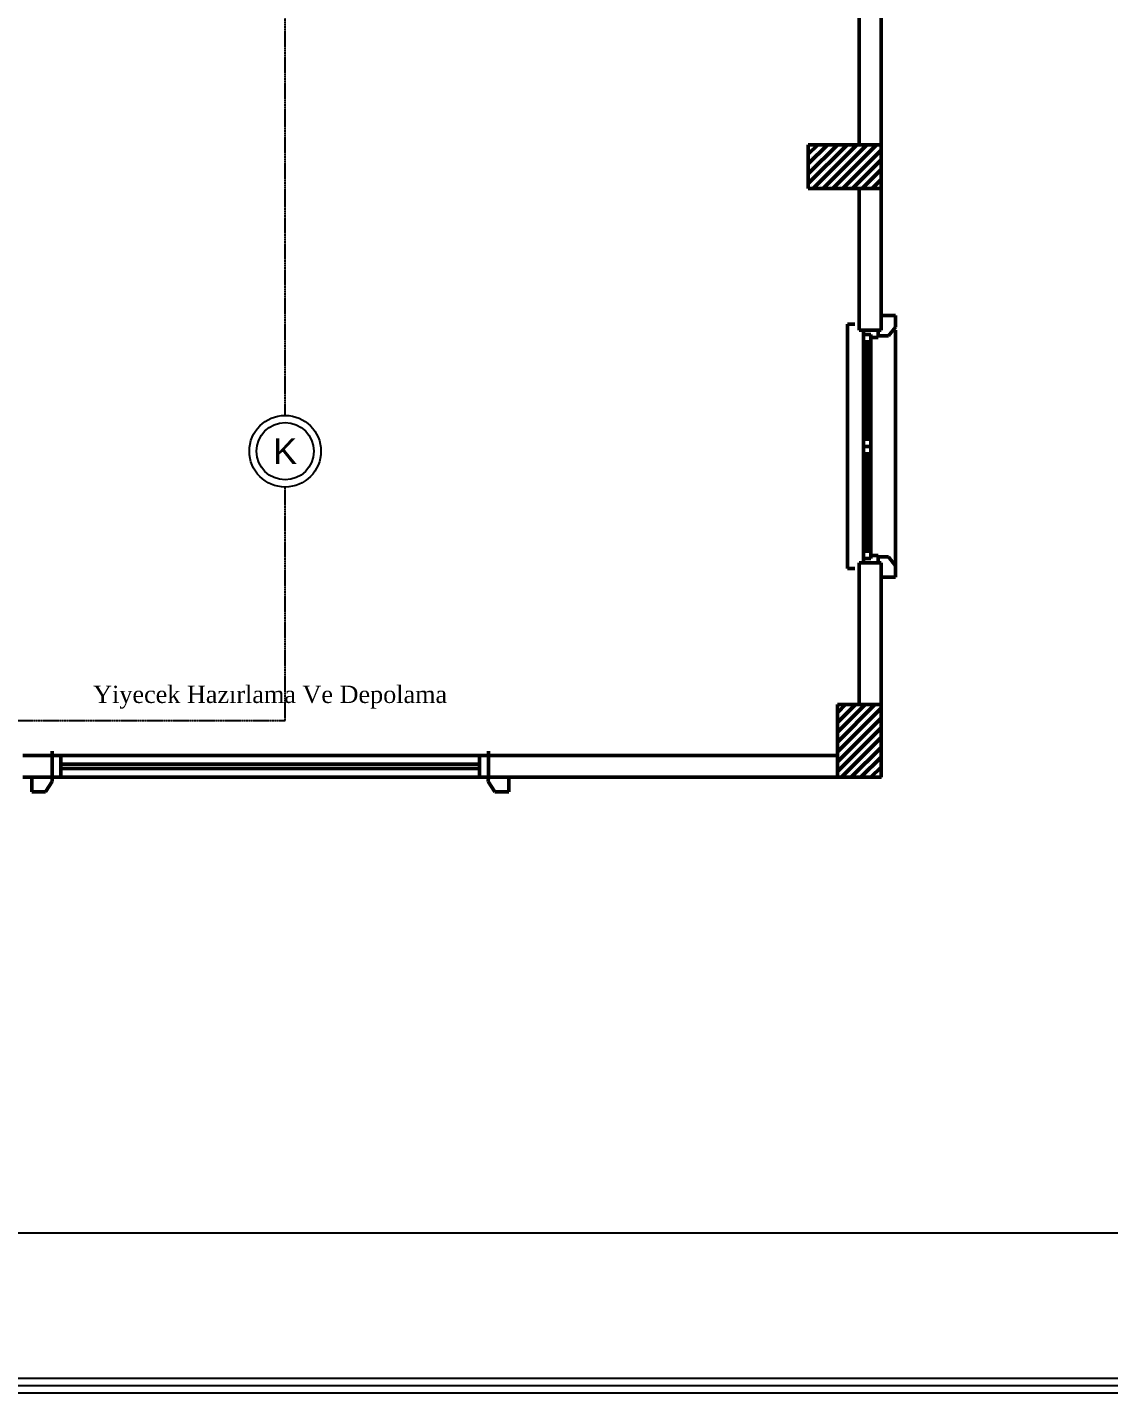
# Model space of a CAD drawing. Header units: millimetres. Extents: x 2046 to 14753, y 2361 to 29276.
# Drawn here: x 4553 to 5296, y 14153 to 15092 of the extents above; entities that cross this region are included whole.
import ezdxf
from ezdxf.enums import TextEntityAlignment as Align

# ---------------------------------------------------------------- set-up
doc = ezdxf.new("R2010")
doc.units = ezdxf.units.MM
doc.linetypes.add('CENTER', pattern=[1.625, 1.25, -0.125, 0.125, -0.125])
for name, color, linetype in [('2A-YANGIN ALGILAMA HATTI', 1, 'CENTER'), ('BLK-YANGIN', 3, 'Continuous'), ('BLK-YANGIN YAZI', 9, 'Continuous')]:
    doc.layers.add(name, color=color, linetype=linetype)
doc.layers.add('A.O. DUVAR', color=7, linetype='Continuous', lineweight=50)
doc.layers.add('yazi', color=251, linetype='Continuous', lineweight=25)
doc.styles.add('2A ELEKTRİK', font='swissl.ttf', dxfattribs={"height": 10})
doc.styles.add('A.O. MALZEME', font='times.ttf', dxfattribs={"height": 10})

# ---------------------------------------------------------------- blocks, each defined once
blk = doc.blocks.new('KD')
at = {"layer": 'BLK-YANGIN'}
for radius in [25, 20]:
    blk.add_circle((0, 0), radius, dxfattribs=at)
at = {"layer": 'BLK-YANGIN YAZI', "style": '2A ELEKTRİK'}
blk.add_text('K', height=18, dxfattribs=at).set_placement((0, 0), align=Align.MIDDLE_CENTER)

msp = doc.modelspace()

# ---------------------------------------------------------------- linework, layer by layer
at = {"layer": '2A-YANGIN ALGILAMA HATTI'}
for points in [[(4730.248, 14824.688), (4730.248, 15182.952)], [(4469.389, 14614.875), (4730.248, 14614.875), (4730.248, 14775.438)]]:
    msp.add_lwpolyline(points, dxfattribs=at)
at = {"layer": 'A.O. DUVAR'}
for p, q in [((5124.96, 15010.858), (5124.96, 15110.858)), ((5139.96, 15110.858), (5139.96, 15010.858)), ((5089.96, 14980.858), (5089.96, 15010.858)), ((5089.96, 15010.858), (5139.96, 15010.858)), ((5139.96, 15010.858), (5124.96, 15010.858)), ((5139.96, 15010.858), (5139.96, 14980.858)), ((5139.96, 14980.858), (5089.96, 14980.858)), ((5124.96, 14883.358), (5124.96, 14980.858)), ((5124.96, 14980.858), (5139.96, 14980.858)), ((5139.96, 14980.858), (5139.96, 14883.358)), ((5121.96, 14887.358), (5116.96, 14887.358)), ((5116.96, 14887.358), (5116.96, 14719.358)), ((5121.96, 14887.358), (5116.96, 14887.358)), ((5116.96, 14887.358), (5116.96, 14719.358)), ((5139.96, 14883.358), (5124.96, 14883.358)), ((5137.96, 14883.358), (5127.96, 14883.358)), ((5127.96, 14883.358), (5127.96, 14880.358)), ((5137.96, 14883.358), (5127.96, 14883.358)), ((5127.96, 14883.358), (5127.96, 14880.358)), ((5127.96, 14880.358), (5132.96, 14880.358)), ((5127.96, 14880.358), (5127.96, 14875.358)), ((5132.96, 14880.358), (5127.96, 14880.358)), ((5127.96, 14880.358), (5132.96, 14880.358)), ((5127.96, 14880.358), (5127.96, 14875.358)), ((5132.96, 14880.358), (5127.96, 14880.358)), ((5127.96, 14875.358), (5127.96, 14808.358)), ((5127.96, 14875.358), (5132.96, 14875.358)), ((5127.96, 14875.358), (5127.96, 14808.358)), ((5127.96, 14875.358), (5132.96, 14875.358)), ((5129.46, 14875.358), (5129.46, 14808.358)), ((5129.46, 14875.358), (5129.46, 14808.358)), ((5130.46, 14875.358), (5130.46, 14808.358)), ((5130.46, 14875.358), (5130.46, 14808.358)), ((5131.46, 14875.358), (5131.46, 14808.358)), ((5131.46, 14875.358), (5131.46, 14808.358)), ((5132.96, 14880.358), (5132.96, 14878.358)), ((5132.96, 14875.358), (5132.96, 14880.358)), ((5132.96, 14880.358), (5132.96, 14878.358)), ((5132.96, 14875.358), (5132.96, 14880.358)), ((5132.96, 14878.358), (5137.96, 14878.358)), ((5132.96, 14878.358), (5137.96, 14878.358)), ((5132.96, 14808.358), (5132.96, 14875.358)), ((5132.96, 14808.358), (5132.96, 14875.358)), ((5137.96, 14878.358), (5137.96, 14883.358)), ((5137.96, 14878.358), (5137.96, 14883.358)), ((5149.96, 14883.373), (5149.96, 14721.343)), ((5149.96, 14883.373), (5149.96, 14721.343)), ((5127.96, 14808.358), (5127.96, 14803.358)), ((5132.96, 14808.358), (5127.96, 14808.358)), ((5127.96, 14808.358), (5127.96, 14803.358)), ((5132.96, 14808.358), (5127.96, 14808.358)), ((5127.96, 14803.358), (5132.96, 14803.358)), ((5127.96, 14798.358), (5127.96, 14803.358)), ((5127.96, 14803.358), (5132.96, 14803.358)), ((5127.96, 14803.358), (5132.96, 14803.358)), ((5127.96, 14798.358), (5127.96, 14803.358)), ((5127.96, 14803.358), (5132.96, 14803.358)), ((5132.96, 14803.358), (5132.96, 14808.358)), ((5132.96, 14803.358), (5132.96, 14808.358)), ((5132.96, 14803.358), (5132.96, 14798.358)), ((5132.96, 14803.358), (5132.96, 14798.358)), ((5127.96, 14731.358), (5127.96, 14798.358)), ((5132.96, 14798.358), (5127.96, 14798.358)), ((5127.96, 14731.358), (5127.96, 14798.358)), ((5132.96, 14798.358), (5127.96, 14798.358)), ((5129.46, 14731.358), (5129.46, 14798.358)), ((5129.46, 14731.358), (5129.46, 14798.358)), ((5130.46, 14731.358), (5130.46, 14798.358)), ((5130.46, 14731.358), (5130.46, 14798.358)), ((5131.46, 14731.358), (5131.46, 14798.358)), ((5131.46, 14731.358), (5131.46, 14798.358)), ((5132.96, 14798.358), (5132.96, 14731.358)), ((5132.96, 14798.358), (5132.96, 14731.358)), ((5127.96, 14726.358), (5127.96, 14731.358)), ((5127.96, 14731.358), (5132.96, 14731.358)), ((5127.96, 14726.358), (5127.96, 14731.358)), ((5127.96, 14731.358), (5132.96, 14731.358)), ((5127.96, 14723.358), (5127.96, 14726.358)), ((5127.96, 14726.358), (5132.96, 14726.358)), ((5132.96, 14726.358), (5127.96, 14726.358)), ((5127.96, 14723.358), (5127.96, 14726.358)), ((5127.96, 14726.358), (5132.96, 14726.358)), ((5132.96, 14726.358), (5127.96, 14726.358)), ((5132.96, 14731.358), (5132.96, 14726.358)), ((5132.96, 14731.358), (5132.96, 14726.358)), ((5132.96, 14726.358), (5132.96, 14728.358)), ((5132.96, 14728.358), (5137.96, 14728.358)), ((5132.96, 14726.358), (5132.96, 14728.358)), ((5132.96, 14728.358), (5137.96, 14728.358)), ((5137.96, 14728.358), (5137.96, 14723.358)), ((5137.96, 14728.358), (5137.96, 14723.358)), ((5116.96, 14719.358), (5121.96, 14719.358)), ((5116.96, 14719.358), (5121.96, 14719.358)), ((5124.96, 14625.858), (5124.96, 14723.358)), ((5124.96, 14723.358), (5139.96, 14723.358)), ((5137.96, 14723.358), (5127.96, 14723.358)), ((5137.96, 14723.358), (5127.96, 14723.358)), ((5139.96, 14723.358), (5139.96, 14625.858)), ((5109.96, 14625.858), (5139.96, 14625.858)), ((5109.96, 14575.858), (5109.96, 14625.858)), ((5139.96, 14625.858), (5124.96, 14625.858)), ((5139.96, 14625.858), (5139.96, 14575.858)), ((4569.96, 14590.858), (4569.96, 14593.858)), ((4869.96, 14590.858), (4869.96, 14593.858)), ((4549.96, 14590.858), (4569.96, 14590.858)), ((4569.96, 14590.858), (4869.96, 14590.858)), ((4569.96, 14590.858), (4569.96, 14575.858)), ((4569.96, 14590.858), (4569.96, 14575.858)), ((4575.96, 14590.858), (4575.96, 14575.858)), ((4863.96, 14584.858), (4575.96, 14584.858)), ((4863.96, 14590.858), (4863.96, 14575.858)), ((4869.96, 14590.858), (4869.96, 14575.858)), ((4869.96, 14590.858), (5109.96, 14590.858)), ((4869.96, 14575.858), (4869.96, 14590.858)), ((5109.96, 14590.858), (5109.96, 14575.858)), ((4569.96, 14575.858), (4549.96, 14575.858)), ((4569.96, 14575.858), (4869.96, 14575.858)), ((4863.96, 14581.858), (4575.96, 14581.858)), ((5109.96, 14575.858), (4869.96, 14575.858)), ((5139.96, 14575.858), (5109.96, 14575.858))]:
    msp.add_line(p, q, dxfattribs=at)
at = {"layer": 'A.O. DUVAR', "linetype": 'Continuous', "ltscale": 10}
for p, q in [((5089.96, 15004.362), (5096.457, 15010.858)), ((5089.96, 14997.627), (5103.192, 15010.858)), ((5089.96, 14990.892), (5109.927, 15010.858)), ((5089.96, 14984.157), (5116.662, 15010.858)), ((5091.934, 15009.704), (5091.934, 15009.704)), ((5093.397, 14980.858), (5123.397, 15010.858)), ((5095.302, 15006.336), (5095.302, 15006.336)), ((5098.67, 15009.704), (5098.67, 15009.704)), ((5100.133, 14980.858), (5130.133, 15010.858)), ((5102.037, 15006.336), (5102.037, 15006.336)), ((5105.405, 15009.704), (5105.405, 15009.704)), ((5106.868, 14980.858), (5136.868, 15010.858)), ((5108.772, 15006.336), (5108.772, 15006.336)), ((5112.14, 15009.704), (5112.14, 15009.704)), ((5113.603, 14980.858), (5139.96, 15007.216)), ((5115.508, 15006.336), (5115.508, 15006.336)), ((5118.875, 15009.704), (5118.875, 15009.704)), ((5122.243, 15006.336), (5122.243, 15006.336)), ((5125.61, 15009.704), (5125.61, 15009.704)), ((5128.978, 15006.336), (5128.978, 15006.336)), ((5132.346, 15009.704), (5132.346, 15009.704)), ((5135.713, 15006.336), (5135.713, 15006.336)), ((5139.081, 15009.704), (5139.081, 15009.704)), ((5091.934, 15002.968), (5091.934, 15002.968)), ((5091.934, 14996.233), (5091.934, 14996.233)), ((5095.302, 14999.601), (5095.302, 14999.601)), ((5098.67, 15002.968), (5098.67, 15002.968)), ((5098.67, 14996.233), (5098.67, 14996.233)), ((5102.037, 14999.601), (5102.037, 14999.601)), ((5105.405, 15002.968), (5105.405, 15002.968)), ((5105.405, 14996.233), (5105.405, 14996.233)), ((5108.772, 14999.601), (5108.772, 14999.601)), ((5112.14, 15002.968), (5112.14, 15002.968)), ((5112.14, 14996.233), (5112.14, 14996.233)), ((5115.508, 14999.601), (5115.508, 14999.601)), ((5118.875, 15002.968), (5118.875, 15002.968)), ((5118.875, 14996.233), (5118.875, 14996.233)), ((5120.338, 14980.858), (5139.96, 15000.481)), ((5122.243, 14999.601), (5122.243, 14999.601)), ((5125.61, 15002.968), (5125.61, 15002.968)), ((5125.61, 14996.233), (5125.61, 14996.233)), ((5128.978, 14999.601), (5128.978, 14999.601)), ((5132.346, 15002.968), (5132.346, 15002.968)), ((5132.346, 14996.233), (5132.346, 14996.233)), ((5135.713, 14999.601), (5135.713, 14999.601)), ((5139.081, 15002.968), (5139.081, 15002.968)), ((5139.081, 14996.233), (5139.081, 14996.233)), ((5091.934, 14989.498), (5091.934, 14989.498)), ((5095.302, 14992.866), (5095.302, 14992.866)), ((5098.67, 14989.498), (5098.67, 14989.498)), ((5102.037, 14992.866), (5102.037, 14992.866)), ((5105.405, 14989.498), (5105.405, 14989.498)), ((5108.772, 14992.866), (5108.772, 14992.866)), ((5112.14, 14989.498), (5112.14, 14989.498)), ((5115.508, 14992.866), (5115.508, 14992.866)), ((5118.875, 14989.498), (5118.875, 14989.498)), ((5122.243, 14992.866), (5122.243, 14992.866)), ((5125.61, 14989.498), (5125.61, 14989.498)), ((5127.073, 14980.858), (5139.96, 14993.745)), ((5128.978, 14992.866), (5128.978, 14992.866)), ((5132.346, 14989.498), (5132.346, 14989.498)), ((5133.809, 14980.858), (5139.96, 14987.01)), ((5135.713, 14992.866), (5135.713, 14992.866)), ((5139.081, 14989.498), (5139.081, 14989.498)), ((5091.934, 14982.763), (5091.934, 14982.763)), ((5095.302, 14986.13), (5095.302, 14986.13)), ((5098.67, 14982.763), (5098.67, 14982.763)), ((5102.037, 14986.13), (5102.037, 14986.13)), ((5105.405, 14982.763), (5105.405, 14982.763)), ((5108.772, 14986.13), (5108.772, 14986.13)), ((5112.14, 14982.763), (5112.14, 14982.763)), ((5115.508, 14986.13), (5115.508, 14986.13)), ((5118.875, 14982.763), (5118.875, 14982.763)), ((5122.243, 14986.13), (5122.243, 14986.13)), ((5125.61, 14982.763), (5125.61, 14982.763)), ((5128.978, 14986.13), (5128.978, 14986.13)), ((5132.346, 14982.763), (5132.346, 14982.763)), ((5135.713, 14986.13), (5135.713, 14986.13)), ((5139.081, 14982.763), (5139.081, 14982.763)), ((5109.96, 14620.251), (5115.568, 14625.858)), ((5109.96, 14613.515), (5122.303, 14625.858)), ((5109.96, 14606.78), (5129.039, 14625.858)), ((5109.96, 14600.045), (5135.774, 14625.858)), ((5109.96, 14593.31), (5139.96, 14623.31)), ((5112.14, 14625.798), (5112.14, 14625.798)), ((5115.508, 14622.43), (5115.508, 14622.43)), ((5118.875, 14625.798), (5118.875, 14625.798)), ((5122.243, 14622.43), (5122.243, 14622.43)), ((5125.61, 14625.798), (5125.61, 14625.798)), ((5128.978, 14622.43), (5128.978, 14622.43)), ((5132.346, 14625.798), (5132.346, 14625.798)), ((5135.713, 14622.43), (5135.713, 14622.43)), ((5139.081, 14625.798), (5139.081, 14625.798)), ((5109.96, 14586.575), (5139.96, 14616.575)), ((5112.14, 14619.063), (5112.14, 14619.063)), ((5112.14, 14612.327), (5112.14, 14612.327)), ((5115.508, 14615.695), (5115.508, 14615.695)), ((5118.875, 14619.063), (5118.875, 14619.063)), ((5118.875, 14612.327), (5118.875, 14612.327)), ((5122.243, 14615.695), (5122.243, 14615.695)), ((5125.61, 14619.063), (5125.61, 14619.063)), ((5125.61, 14612.327), (5125.61, 14612.327)), ((5128.978, 14615.695), (5128.978, 14615.695)), ((5132.346, 14619.063), (5132.346, 14619.063)), ((5132.346, 14612.327), (5132.346, 14612.327)), ((5135.713, 14615.695), (5135.713, 14615.695)), ((5139.081, 14619.063), (5139.081, 14619.063)), ((5139.081, 14612.327), (5139.081, 14612.327)), ((5109.96, 14579.839), (5139.96, 14609.839)), ((5112.14, 14605.592), (5112.14, 14605.592)), ((5112.715, 14575.858), (5139.96, 14603.104)), ((5115.508, 14608.96), (5115.508, 14608.96)), ((5115.508, 14602.225), (5115.508, 14602.225)), ((5118.875, 14605.592), (5118.875, 14605.592)), ((5122.243, 14608.96), (5122.243, 14608.96)), ((5122.243, 14602.225), (5122.243, 14602.225)), ((5125.61, 14605.592), (5125.61, 14605.592)), ((5128.978, 14608.96), (5128.978, 14608.96)), ((5128.978, 14602.225), (5128.978, 14602.225)), ((5132.346, 14605.592), (5132.346, 14605.592)), ((5135.713, 14608.96), (5135.713, 14608.96)), ((5135.713, 14602.225), (5135.713, 14602.225)), ((5139.081, 14605.592), (5139.081, 14605.592)), ((5112.14, 14598.857), (5112.14, 14598.857)), ((5115.508, 14595.489), (5115.508, 14595.489)), ((5118.875, 14598.857), (5118.875, 14598.857)), ((5119.45, 14575.858), (5139.96, 14596.369)), ((5122.243, 14595.489), (5122.243, 14595.489)), ((5125.61, 14598.857), (5125.61, 14598.857)), ((5128.978, 14595.489), (5128.978, 14595.489)), ((5132.346, 14598.857), (5132.346, 14598.857)), ((5135.713, 14595.489), (5135.713, 14595.489)), ((5139.081, 14598.857), (5139.081, 14598.857)), ((5112.14, 14592.122), (5112.14, 14592.122)), ((5112.14, 14585.387), (5112.14, 14585.387)), ((5115.508, 14588.754), (5115.508, 14588.754)), ((5118.875, 14592.122), (5118.875, 14592.122)), ((5118.875, 14585.387), (5118.875, 14585.387)), ((5122.243, 14588.754), (5122.243, 14588.754)), ((5125.61, 14592.122), (5125.61, 14592.122)), ((5125.61, 14585.387), (5125.61, 14585.387)), ((5126.185, 14575.858), (5139.96, 14589.634)), ((5128.978, 14588.754), (5128.978, 14588.754)), ((5132.346, 14592.122), (5132.346, 14592.122)), ((5132.346, 14585.387), (5132.346, 14585.387)), ((5135.713, 14588.754), (5135.713, 14588.754)), ((5139.081, 14592.122), (5139.081, 14592.122)), ((5139.081, 14585.387), (5139.081, 14585.387)), ((5112.14, 14578.651), (5112.14, 14578.651)), ((5115.508, 14582.019), (5115.508, 14582.019)), ((5118.875, 14578.651), (5118.875, 14578.651)), ((5122.243, 14582.019), (5122.243, 14582.019)), ((5125.61, 14578.651), (5125.61, 14578.651)), ((5128.978, 14582.019), (5128.978, 14582.019)), ((5132.346, 14578.651), (5132.346, 14578.651)), ((5132.92, 14575.858), (5139.96, 14582.899)), ((5135.713, 14582.019), (5135.713, 14582.019)), ((5139.081, 14578.651), (5139.081, 14578.651)), ((5139.655, 14575.858), (5139.96, 14576.163))]:
    msp.add_line(p, q, dxfattribs=at)
at = {"layer": 'A.O. DUVAR', "ltscale": 100}
for p, q in [((5149.96, 14893.358), (5139.96, 14893.358)), ((5139.96, 14893.358), (5139.96, 14883.358)), ((5149.96, 14893.358), (5139.96, 14893.358)), ((5139.96, 14893.358), (5139.96, 14883.358)), ((5149.96, 14885.373), (5149.96, 14893.358)), ((5149.96, 14885.373), (5149.96, 14893.358)), ((5145.162, 14879.358), (5149.96, 14885.373)), ((5145.162, 14879.358), (5149.96, 14885.373)), ((5139.96, 14883.358), (5137.96, 14883.358)), ((5137.96, 14883.358), (5137.96, 14879.358)), ((5139.96, 14883.358), (5137.96, 14883.358)), ((5137.96, 14883.358), (5137.96, 14879.358)), ((5137.96, 14879.358), (5145.162, 14879.358)), ((5137.96, 14879.358), (5145.162, 14879.358)), ((5137.96, 14723.358), (5137.96, 14727.358)), ((5137.96, 14727.358), (5145.162, 14727.358)), ((5137.96, 14723.358), (5137.96, 14727.358)), ((5137.96, 14727.358), (5145.162, 14727.358)), ((5145.162, 14727.358), (5149.96, 14721.343)), ((5145.162, 14727.358), (5149.96, 14721.343)), ((5139.96, 14723.358), (5137.96, 14723.358)), ((5139.96, 14723.358), (5137.96, 14723.358)), ((5139.96, 14713.358), (5139.96, 14723.358)), ((5139.96, 14713.358), (5139.96, 14723.358)), ((5149.96, 14721.343), (5149.96, 14713.358)), ((5149.96, 14721.343), (5149.96, 14713.358)), ((5149.96, 14713.358), (5139.96, 14713.358)), ((5149.96, 14713.358), (5139.96, 14713.358)), ((4555.96, 14565.858), (4555.96, 14575.858)), ((4555.96, 14575.858), (4565.96, 14575.858)), ((4555.96, 14565.858), (4555.96, 14575.858)), ((4555.96, 14575.858), (4565.96, 14575.858)), ((4565.96, 14575.858), (4565.96, 14575.858)), ((4565.96, 14575.858), (4569.96, 14575.858)), ((4565.96, 14575.858), (4565.96, 14575.858)), ((4565.96, 14575.858), (4569.96, 14575.858)), ((4569.96, 14575.858), (4570.043, 14572.858)), ((4569.96, 14575.858), (4570.043, 14572.858)), ((4869.96, 14575.858), (4869.878, 14572.858)), ((4869.96, 14575.858), (4869.878, 14572.858)), ((4873.96, 14575.858), (4869.96, 14575.858)), ((4873.96, 14575.858), (4869.96, 14575.858)), ((4883.96, 14575.858), (4873.96, 14575.858)), ((4873.96, 14575.858), (4873.96, 14575.858)), ((4883.96, 14575.858), (4873.96, 14575.858)), ((4873.96, 14575.858), (4873.96, 14575.858)), ((4883.96, 14565.858), (4883.96, 14575.858)), ((4883.96, 14565.858), (4883.96, 14575.858)), ((4565.521, 14565.858), (4555.96, 14565.858)), ((4565.521, 14565.858), (4555.96, 14565.858)), ((4570.043, 14572.858), (4565.521, 14565.858)), ((4570.043, 14572.858), (4565.521, 14565.858)), ((4869.878, 14572.858), (4874.4, 14565.858)), ((4869.878, 14572.858), (4874.4, 14565.858)), ((4874.4, 14565.858), (4883.96, 14565.858)), ((4874.4, 14565.858), (4883.96, 14565.858))]:
    msp.add_line(p, q, dxfattribs=at)
at = {"layer": 'yazi'}
msp.add_line((3020.515, 14262.6), (11459.215, 14262.6), dxfattribs=at)
for points in [[(3020.515, 14162.6), (11459.215, 14162.6)], [(3020.515, 14157.6), (11459.215, 14157.6)], [(3020.515, 14152.6), (11459.215, 14152.6)]]:
    msp.add_lwpolyline(points, dxfattribs=at)

# ---------------------------------------------------------------- block references
at = {"layer": 'BLK-YANGIN', "xscale": 0.985, "yscale": 0.985, "zscale": 0.985}
msp.add_blockref('KD', (4730.248, 14800.063), dxfattribs=at)

# ---------------------------------------------------------------- texts
at = {"layer": 'A.O. DUVAR', "style": 'A.O. MALZEME'}
msp.add_text('Yiyecek Hazırlama Ve Depolama', height=11.91743, dxfattribs=at).set_placement((4598.245, 14626.938))

doc.saveas('drawing.dxf')
